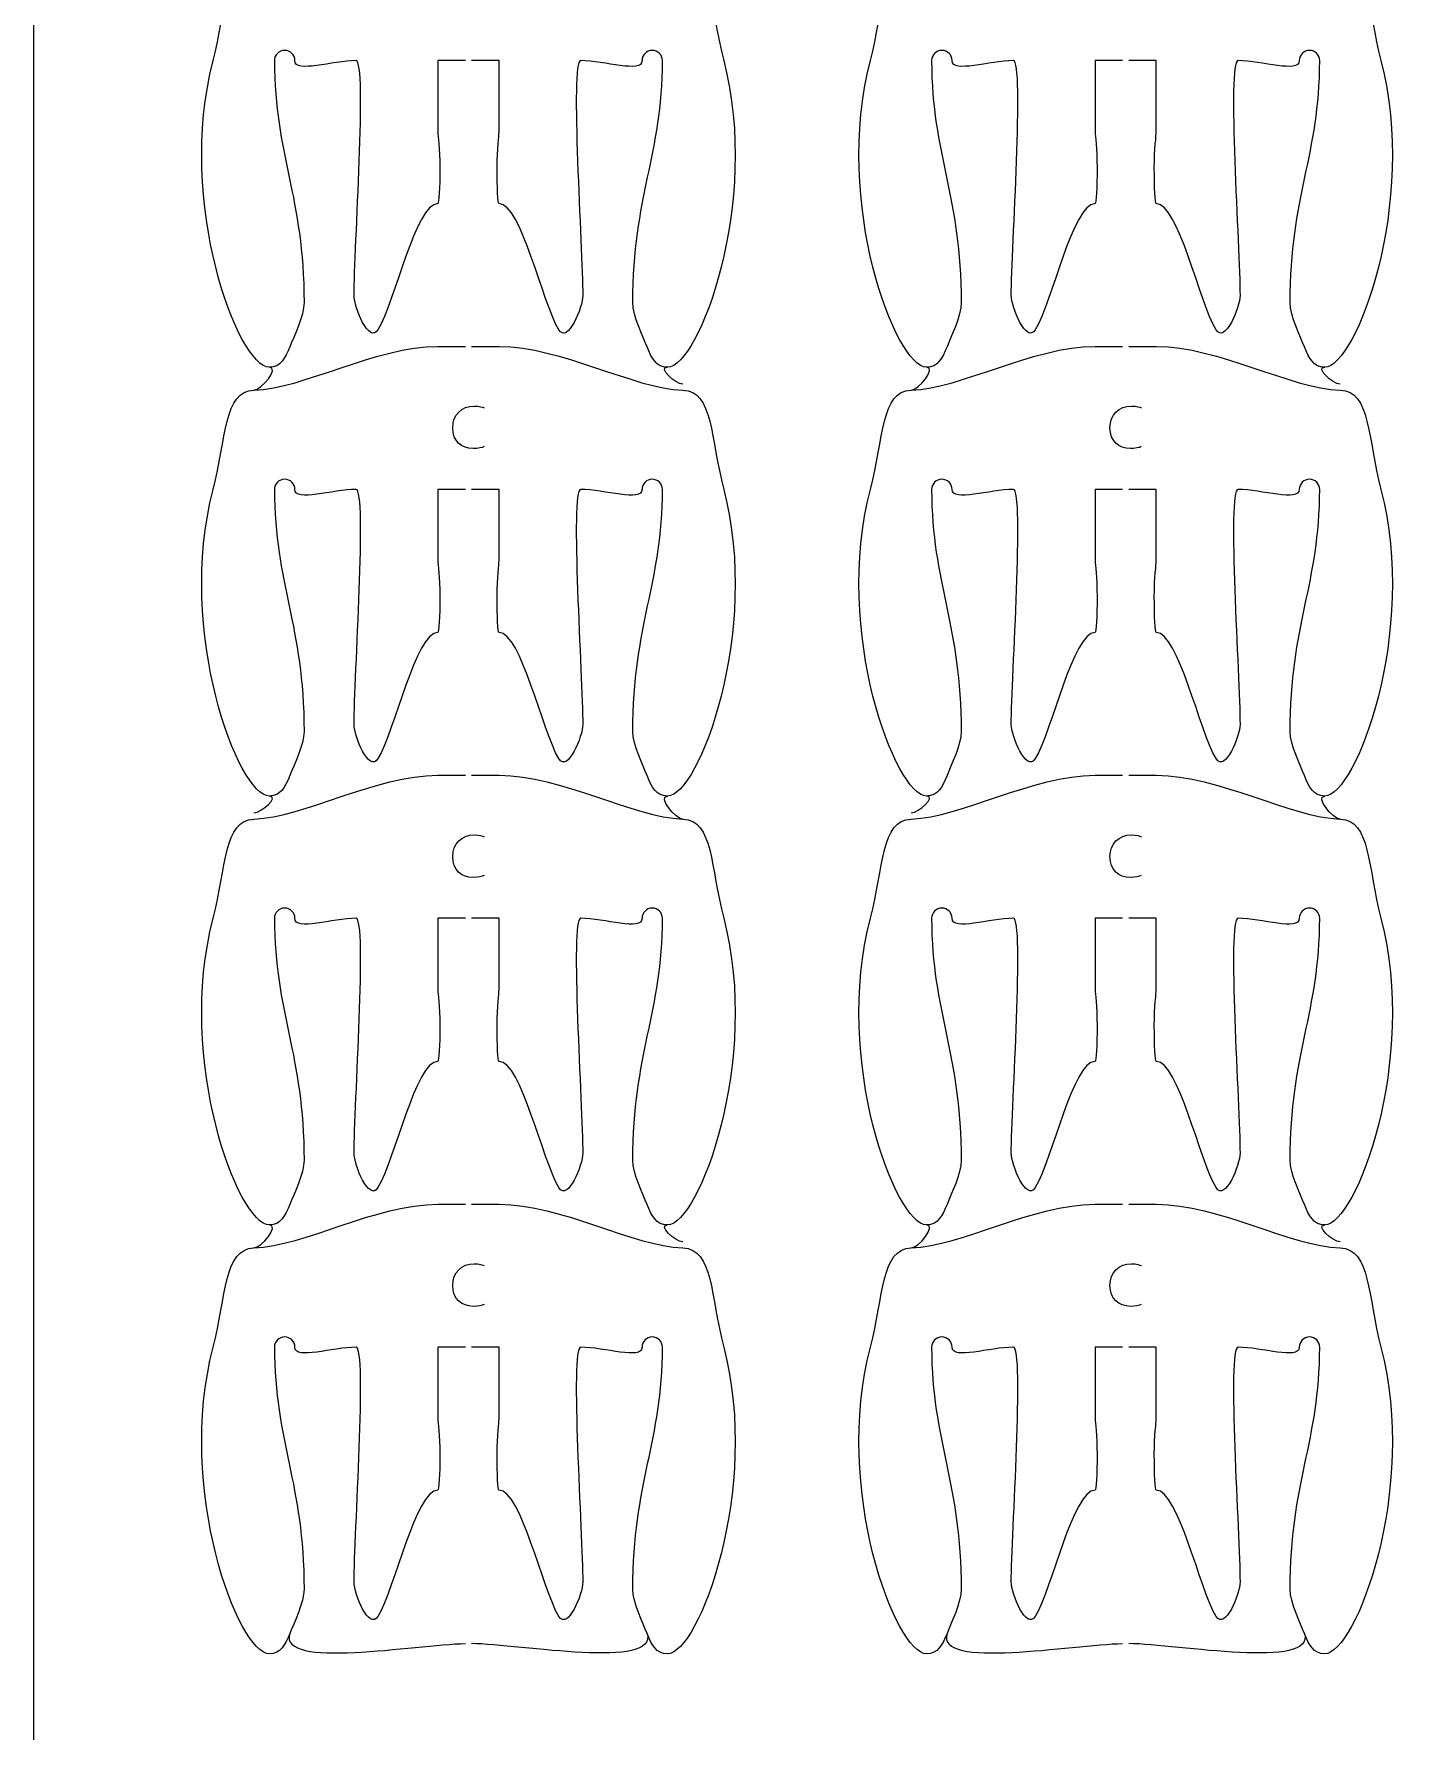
# Model space of a CAD drawing. Extents: x 0 to 300, y 0 to 300.
# Drawn here: x 0 to 67.8, y 118.6 to 201.6 of the extents above; entities that cross this region are included whole.
import ezdxf

# ---------------------------------------------------------------- set-up
doc = ezdxf.new("R2010")
doc.units = 0
doc.header["$MEASUREMENT"] = 0
doc.layers.add('DEFAULT', color=7, linetype='CONTINUOUS')

msp = doc.modelspace()

# ---------------------------------------------------------------- linework, layer by layer
at = {"layer": 'DEFAULT', "color": 1}
msp.add_lwpolyline([(0, 5.252), (0, 294.949)], dxfattribs=at)
for points, knots in [([(21.123, 200.322), (20.674, 200.322), (20.225, 200.322), (19.776, 200.322), (19.776, 199.155), (19.776, 197.989), (19.776, 196.822), (19.776, 196.646), (19.875, 196.039), (19.875, 195.072), (19.875, 194.106), (19.832, 193.323), (19.776, 193.323), (18.689, 193.323), (17.67, 188.504), (16.844, 187.149), (16.41, 186.436), (15.673, 188.26), (15.673, 188.832), (15.673, 191.044), (16.326, 200.322), (15.775, 200.322), (14.625, 200.322), (12.777, 199.687), (12.777, 200.322), (12.777, 200.597), (12.551, 200.823), (12.276, 200.823), (12.001, 200.823), (11.775, 200.597), (11.775, 200.322), (11.775, 195.718), (13.225, 193.672), (13.225, 188.482), (13.225, 187.826), (12.727, 186.817), (12.526, 186.316), (12.3, 185.759), (12.082, 185.314), (11.528, 185.314), (10.007, 185.314), (6.959, 193.365), (8.776, 200.322), (9.425, 202.816), (9.295, 205.137), (10.773, 205.179), (13.218, 205.257), (16.735, 207.321), (19.776, 207.321), (20.225, 207.321), (20.674, 207.321), (21.123, 207.321)], [0, 0, 0, 0, 3.82, 3.82, 3.82, 13.74, 13.74, 13.74, 14.74, 14.74, 14.74, 15.74, 15.74, 15.74, 16.74, 16.74, 16.74, 17.74, 17.74, 17.74, 18.74, 18.74, 18.74, 19.74, 19.74, 19.74, 20.74, 20.74, 20.74, 21.74, 21.74, 21.74, 22.74, 22.74, 22.74, 23.74, 23.74, 23.74, 24.74, 24.74, 24.74, 25.74, 25.74, 25.74, 26.74, 26.74, 26.74, 27.74, 27.74, 27.74, 31.56, 31.56, 31.56, 31.56]), ([(21.423, 207.321), (21.874, 207.321), (22.324, 207.321), (22.774, 207.321), (25.815, 207.321), (29.333, 205.257), (31.777, 205.179), (33.255, 205.137), (33.125, 202.816), (33.774, 200.322), (35.591, 193.365), (32.543, 185.314), (31.022, 185.314), (30.468, 185.314), (30.246, 185.759), (30.024, 186.316), (29.819, 186.817), (29.325, 187.826), (29.325, 188.482), (29.325, 193.672), (30.775, 195.718), (30.775, 200.322), (30.775, 200.597), (30.55, 200.823), (30.274, 200.823), (29.999, 200.823), (29.774, 200.597), (29.774, 200.322), (29.774, 199.687), (27.925, 200.322), (26.775, 200.322), (26.225, 200.322), (26.874, 191.044), (26.874, 188.832), (26.874, 188.26), (26.136, 186.436), (25.702, 187.149), (24.88, 188.504), (23.861, 193.323), (22.774, 193.323), (22.721, 193.323), (22.676, 194.106), (22.676, 195.072), (22.676, 196.039), (22.774, 196.646), (22.774, 196.822), (22.774, 197.989), (22.774, 199.155), (22.774, 200.322), (22.324, 200.322), (21.874, 200.322), (21.423, 200.322)], [0, 0, 0, 0, 3.83, 3.83, 3.83, 4.83, 4.83, 4.83, 5.83, 5.83, 5.83, 6.83, 6.83, 6.83, 7.83, 7.83, 7.83, 8.83, 8.83, 8.83, 9.83, 9.83, 9.83, 10.83, 10.83, 10.83, 11.83, 11.83, 11.83, 12.83, 12.83, 12.83, 13.83, 13.83, 13.83, 14.83, 14.83, 14.83, 15.83, 15.83, 15.83, 16.83, 16.83, 16.83, 17.83, 17.83, 17.83, 27.75, 27.75, 27.75, 31.58, 31.58, 31.58, 31.58]), ([(53.304, 200.322), (52.855, 200.322), (52.406, 200.322), (51.956, 200.322), (51.956, 199.155), (51.956, 197.989), (51.956, 196.822), (51.956, 196.646), (52.055, 196.039), (52.055, 195.072), (52.055, 194.106), (52.013, 193.323), (51.956, 193.323), (50.87, 193.323), (49.85, 188.504), (49.025, 187.149), (48.591, 186.436), (47.854, 188.26), (47.854, 188.832), (47.854, 191.044), (48.506, 200.322), (47.956, 200.322), (46.806, 200.322), (44.957, 199.687), (44.957, 200.322), (44.957, 200.597), (44.731, 200.823), (44.456, 200.823), (44.181, 200.823), (43.955, 200.597), (43.955, 200.322), (43.955, 195.718), (45.405, 193.672), (45.405, 188.482), (45.405, 187.826), (44.908, 186.817), (44.707, 186.316), (44.481, 185.759), (44.262, 185.314), (43.708, 185.314), (42.188, 185.314), (39.14, 193.365), (40.957, 200.322), (41.606, 202.816), (41.475, 205.137), (42.953, 205.179), (45.398, 205.257), (48.915, 207.321), (51.956, 207.321), (52.406, 207.321), (52.855, 207.321), (53.304, 207.321)], [0, 0, 0, 0, 3.82, 3.82, 3.82, 13.74, 13.74, 13.74, 14.74, 14.74, 14.74, 15.74, 15.74, 15.74, 16.74, 16.74, 16.74, 17.74, 17.74, 17.74, 18.74, 18.74, 18.74, 19.74, 19.74, 19.74, 20.74, 20.74, 20.74, 21.74, 21.74, 21.74, 22.74, 22.74, 22.74, 23.74, 23.74, 23.74, 24.74, 24.74, 24.74, 25.74, 25.74, 25.74, 26.74, 26.74, 26.74, 27.74, 27.74, 27.74, 31.56, 31.56, 31.56, 31.56]), ([(53.604, 207.321), (54.054, 207.321), (54.505, 207.321), (54.955, 207.321), (57.996, 207.321), (61.513, 205.257), (63.958, 205.179), (65.436, 205.137), (65.305, 202.816), (65.955, 200.322), (67.771, 193.365), (64.723, 185.314), (63.203, 185.314), (62.649, 185.314), (62.427, 185.759), (62.205, 186.316), (62, 186.817), (61.506, 187.826), (61.506, 188.482), (61.506, 193.672), (62.956, 195.718), (62.956, 200.322), (62.956, 200.597), (62.73, 200.823), (62.455, 200.823), (62.18, 200.823), (61.954, 200.597), (61.954, 200.322), (61.954, 199.687), (60.106, 200.322), (58.955, 200.322), (58.405, 200.322), (59.054, 191.044), (59.054, 188.832), (59.054, 188.26), (58.317, 186.436), (57.883, 187.149), (57.061, 188.504), (56.042, 193.323), (54.955, 193.323), (54.902, 193.323), (54.856, 194.106), (54.856, 195.072), (54.856, 196.039), (54.955, 196.646), (54.955, 196.822), (54.955, 197.989), (54.955, 199.155), (54.955, 200.322), (54.505, 200.322), (54.054, 200.322), (53.604, 200.322)], [0, 0, 0, 0, 3.83, 3.83, 3.83, 4.83, 4.83, 4.83, 5.83, 5.83, 5.83, 6.83, 6.83, 6.83, 7.83, 7.83, 7.83, 8.83, 8.83, 8.83, 9.83, 9.83, 9.83, 10.83, 10.83, 10.83, 11.83, 11.83, 11.83, 12.83, 12.83, 12.83, 13.83, 13.83, 13.83, 14.83, 14.83, 14.83, 15.83, 15.83, 15.83, 16.83, 16.83, 16.83, 17.83, 17.83, 17.83, 27.75, 27.75, 27.75, 31.58, 31.58, 31.58, 31.58]), ([(21.123, 179.335), (20.674, 179.335), (20.225, 179.335), (19.776, 179.335), (19.776, 178.168), (19.776, 177.002), (19.776, 175.835), (19.776, 175.659), (19.875, 175.052), (19.875, 174.086), (19.875, 173.119), (19.832, 172.336), (19.776, 172.336), (18.689, 172.336), (17.67, 167.513), (16.844, 166.159), (16.41, 165.446), (15.673, 167.27), (15.673, 167.841), (15.673, 170.053), (16.326, 179.335), (15.775, 179.335), (14.625, 179.335), (12.777, 178.7), (12.777, 179.335), (12.777, 179.61), (12.551, 179.836), (12.276, 179.836), (12.001, 179.836), (11.775, 179.61), (11.775, 179.335), (11.775, 174.731), (13.225, 172.685), (13.225, 167.496), (13.225, 166.839), (12.727, 165.831), (12.526, 165.33), (12.3, 164.772), (12.082, 164.328), (11.528, 164.328), (10.007, 164.328), (6.959, 172.378), (8.776, 179.335), (9.425, 181.829), (9.295, 184.15), (10.773, 184.193), (13.218, 184.27), (16.735, 186.334), (19.776, 186.334), (20.225, 186.334), (20.674, 186.334), (21.123, 186.334)], [0, 0, 0, 0, 3.82, 3.82, 3.82, 13.74, 13.74, 13.74, 14.74, 14.74, 14.74, 15.74, 15.74, 15.74, 16.74, 16.74, 16.74, 17.74, 17.74, 17.74, 18.74, 18.74, 18.74, 19.74, 19.74, 19.74, 20.74, 20.74, 20.74, 21.74, 21.74, 21.74, 22.74, 22.74, 22.74, 23.74, 23.74, 23.74, 24.74, 24.74, 24.74, 25.74, 25.74, 25.74, 26.74, 26.74, 26.74, 27.74, 27.74, 27.74, 31.56, 31.56, 31.56, 31.56]), ([(21.423, 186.334), (21.874, 186.334), (22.324, 186.334), (22.774, 186.334), (25.815, 186.334), (29.333, 184.27), (31.777, 184.193), (33.255, 184.15), (33.125, 181.829), (33.774, 179.335), (35.591, 172.378), (32.543, 164.328), (31.022, 164.328), (30.468, 164.328), (30.246, 164.772), (30.024, 165.33), (29.819, 165.831), (29.325, 166.839), (29.325, 167.496), (29.325, 172.685), (30.775, 174.731), (30.775, 179.335), (30.775, 179.61), (30.55, 179.836), (30.274, 179.836), (29.999, 179.836), (29.774, 179.61), (29.774, 179.335), (29.774, 178.7), (27.925, 179.335), (26.775, 179.335), (26.225, 179.335), (26.874, 170.053), (26.874, 167.841), (26.874, 167.27), (26.136, 165.446), (25.702, 166.159), (24.88, 167.513), (23.861, 172.336), (22.774, 172.336), (22.721, 172.336), (22.676, 173.119), (22.676, 174.086), (22.676, 175.052), (22.774, 175.659), (22.774, 175.835), (22.774, 177.002), (22.774, 178.168), (22.774, 179.335), (22.324, 179.335), (21.874, 179.335), (21.423, 179.335)], [0, 0, 0, 0, 3.83, 3.83, 3.83, 4.83, 4.83, 4.83, 5.83, 5.83, 5.83, 6.83, 6.83, 6.83, 7.83, 7.83, 7.83, 8.83, 8.83, 8.83, 9.83, 9.83, 9.83, 10.83, 10.83, 10.83, 11.83, 11.83, 11.83, 12.83, 12.83, 12.83, 13.83, 13.83, 13.83, 14.83, 14.83, 14.83, 15.83, 15.83, 15.83, 16.83, 16.83, 16.83, 17.83, 17.83, 17.83, 27.75, 27.75, 27.75, 31.58, 31.58, 31.58, 31.58]), ([(53.304, 179.335), (52.855, 179.335), (52.406, 179.335), (51.956, 179.335), (51.956, 178.168), (51.956, 177.002), (51.956, 175.835), (51.956, 175.659), (52.055, 175.052), (52.055, 174.086), (52.055, 173.119), (52.013, 172.336), (51.956, 172.336), (50.87, 172.336), (49.85, 167.513), (49.025, 166.159), (48.591, 165.446), (47.854, 167.27), (47.854, 167.841), (47.854, 170.053), (48.506, 179.335), (47.956, 179.335), (46.806, 179.335), (44.957, 178.7), (44.957, 179.335), (44.957, 179.61), (44.731, 179.836), (44.456, 179.836), (44.181, 179.836), (43.955, 179.61), (43.955, 179.335), (43.955, 174.731), (45.405, 172.685), (45.405, 167.496), (45.405, 166.839), (44.908, 165.831), (44.707, 165.33), (44.481, 164.772), (44.262, 164.328), (43.708, 164.328), (42.188, 164.328), (39.14, 172.378), (40.957, 179.335), (41.606, 181.829), (41.475, 184.15), (42.953, 184.193), (45.398, 184.27), (48.915, 186.334), (51.956, 186.334), (52.406, 186.334), (52.855, 186.334), (53.304, 186.334)], [0, 0, 0, 0, 3.82, 3.82, 3.82, 13.74, 13.74, 13.74, 14.74, 14.74, 14.74, 15.74, 15.74, 15.74, 16.74, 16.74, 16.74, 17.74, 17.74, 17.74, 18.74, 18.74, 18.74, 19.74, 19.74, 19.74, 20.74, 20.74, 20.74, 21.74, 21.74, 21.74, 22.74, 22.74, 22.74, 23.74, 23.74, 23.74, 24.74, 24.74, 24.74, 25.74, 25.74, 25.74, 26.74, 26.74, 26.74, 27.74, 27.74, 27.74, 31.56, 31.56, 31.56, 31.56]), ([(53.604, 186.334), (54.054, 186.334), (54.505, 186.334), (54.955, 186.334), (57.996, 186.334), (61.513, 184.27), (63.958, 184.193), (65.436, 184.15), (65.305, 181.829), (65.955, 179.335), (67.771, 172.378), (64.723, 164.328), (63.203, 164.328), (62.649, 164.328), (62.427, 164.772), (62.205, 165.33), (62, 165.831), (61.506, 166.839), (61.506, 167.496), (61.506, 172.685), (62.956, 174.731), (62.956, 179.335), (62.956, 179.61), (62.73, 179.836), (62.455, 179.836), (62.18, 179.836), (61.954, 179.61), (61.954, 179.335), (61.954, 178.7), (60.106, 179.335), (58.955, 179.335), (58.405, 179.335), (59.054, 170.053), (59.054, 167.841), (59.054, 167.27), (58.317, 165.446), (57.883, 166.159), (57.061, 167.513), (56.042, 172.336), (54.955, 172.336), (54.902, 172.336), (54.856, 173.119), (54.856, 174.086), (54.856, 175.052), (54.955, 175.659), (54.955, 175.835), (54.955, 177.002), (54.955, 178.168), (54.955, 179.335), (54.505, 179.335), (54.054, 179.335), (53.604, 179.335)], [0, 0, 0, 0, 3.83, 3.83, 3.83, 4.83, 4.83, 4.83, 5.83, 5.83, 5.83, 6.83, 6.83, 6.83, 7.83, 7.83, 7.83, 8.83, 8.83, 8.83, 9.83, 9.83, 9.83, 10.83, 10.83, 10.83, 11.83, 11.83, 11.83, 12.83, 12.83, 12.83, 13.83, 13.83, 13.83, 14.83, 14.83, 14.83, 15.83, 15.83, 15.83, 16.83, 16.83, 16.83, 17.83, 17.83, 17.83, 27.75, 27.75, 27.75, 31.58, 31.58, 31.58, 31.58]), ([(21.123, 158.345), (20.674, 158.345), (20.225, 158.345), (19.776, 158.345), (19.776, 157.178), (19.776, 156.012), (19.776, 154.845), (19.776, 154.669), (19.875, 154.062), (19.875, 153.095), (19.875, 152.129), (19.832, 151.345), (19.776, 151.345), (18.689, 151.345), (17.67, 146.527), (16.844, 145.168), (16.41, 144.456), (15.673, 146.28), (15.673, 146.851), (15.673, 149.063), (16.326, 158.345), (15.775, 158.345), (14.625, 158.345), (12.777, 157.71), (12.777, 158.345), (12.777, 158.62), (12.551, 158.846), (12.276, 158.846), (12.001, 158.846), (11.775, 158.62), (11.775, 158.345), (11.775, 153.741), (13.225, 151.695), (13.225, 146.505), (13.225, 145.849), (12.727, 144.84), (12.526, 144.339), (12.3, 143.782), (12.082, 143.337), (11.528, 143.337), (10.007, 143.337), (6.959, 151.388), (8.776, 158.345), (9.425, 160.839), (9.295, 163.16), (10.773, 163.202), (13.218, 163.28), (16.735, 165.344), (19.776, 165.344), (20.225, 165.344), (20.674, 165.344), (21.123, 165.344)], [0, 0, 0, 0, 3.82, 3.82, 3.82, 13.74, 13.74, 13.74, 14.74, 14.74, 14.74, 15.74, 15.74, 15.74, 16.74, 16.74, 16.74, 17.74, 17.74, 17.74, 18.74, 18.74, 18.74, 19.74, 19.74, 19.74, 20.74, 20.74, 20.74, 21.74, 21.74, 21.74, 22.74, 22.74, 22.74, 23.74, 23.74, 23.74, 24.74, 24.74, 24.74, 25.74, 25.74, 25.74, 26.74, 26.74, 26.74, 27.74, 27.74, 27.74, 31.56, 31.56, 31.56, 31.56]), ([(21.423, 165.344), (21.874, 165.344), (22.324, 165.344), (22.774, 165.344), (25.815, 165.344), (29.333, 163.28), (31.777, 163.202), (33.255, 163.16), (33.125, 160.839), (33.774, 158.345), (35.591, 151.388), (32.543, 143.337), (31.022, 143.337), (30.468, 143.337), (30.246, 143.782), (30.024, 144.339), (29.819, 144.84), (29.325, 145.849), (29.325, 146.505), (29.325, 151.695), (30.775, 153.741), (30.775, 158.345), (30.775, 158.62), (30.55, 158.846), (30.274, 158.846), (29.999, 158.846), (29.774, 158.62), (29.774, 158.345), (29.774, 157.71), (27.925, 158.345), (26.775, 158.345), (26.225, 158.345), (26.874, 149.063), (26.874, 146.851), (26.874, 146.28), (26.136, 144.456), (25.702, 145.168), (24.88, 146.527), (23.861, 151.345), (22.774, 151.345), (22.721, 151.345), (22.676, 152.129), (22.676, 153.095), (22.676, 154.062), (22.774, 154.669), (22.774, 154.845), (22.774, 156.012), (22.774, 157.178), (22.774, 158.345), (22.324, 158.345), (21.874, 158.345), (21.423, 158.345)], [0, 0, 0, 0, 3.83, 3.83, 3.83, 4.83, 4.83, 4.83, 5.83, 5.83, 5.83, 6.83, 6.83, 6.83, 7.83, 7.83, 7.83, 8.83, 8.83, 8.83, 9.83, 9.83, 9.83, 10.83, 10.83, 10.83, 11.83, 11.83, 11.83, 12.83, 12.83, 12.83, 13.83, 13.83, 13.83, 14.83, 14.83, 14.83, 15.83, 15.83, 15.83, 16.83, 16.83, 16.83, 17.83, 17.83, 17.83, 27.75, 27.75, 27.75, 31.58, 31.58, 31.58, 31.58]), ([(53.304, 158.345), (52.855, 158.345), (52.406, 158.345), (51.956, 158.345), (51.956, 157.178), (51.956, 156.012), (51.956, 154.845), (51.956, 154.669), (52.055, 154.062), (52.055, 153.095), (52.055, 152.129), (52.013, 151.345), (51.956, 151.345), (50.87, 151.345), (49.85, 146.527), (49.025, 145.168), (48.591, 144.456), (47.854, 146.28), (47.854, 146.851), (47.854, 149.063), (48.506, 158.345), (47.956, 158.345), (46.806, 158.345), (44.957, 157.71), (44.957, 158.345), (44.957, 158.62), (44.731, 158.846), (44.456, 158.846), (44.181, 158.846), (43.955, 158.62), (43.955, 158.345), (43.955, 153.741), (45.405, 151.695), (45.405, 146.505), (45.405, 145.849), (44.908, 144.84), (44.707, 144.339), (44.481, 143.782), (44.262, 143.337), (43.708, 143.337), (42.188, 143.337), (39.14, 151.388), (40.957, 158.345), (41.606, 160.839), (41.475, 163.16), (42.953, 163.202), (45.398, 163.28), (48.915, 165.344), (51.956, 165.344), (52.406, 165.344), (52.855, 165.344), (53.304, 165.344)], [0, 0, 0, 0, 3.82, 3.82, 3.82, 13.74, 13.74, 13.74, 14.74, 14.74, 14.74, 15.74, 15.74, 15.74, 16.74, 16.74, 16.74, 17.74, 17.74, 17.74, 18.74, 18.74, 18.74, 19.74, 19.74, 19.74, 20.74, 20.74, 20.74, 21.74, 21.74, 21.74, 22.74, 22.74, 22.74, 23.74, 23.74, 23.74, 24.74, 24.74, 24.74, 25.74, 25.74, 25.74, 26.74, 26.74, 26.74, 27.74, 27.74, 27.74, 31.56, 31.56, 31.56, 31.56]), ([(53.604, 165.344), (54.054, 165.344), (54.505, 165.344), (54.955, 165.344), (57.996, 165.344), (61.513, 163.28), (63.958, 163.202), (65.436, 163.16), (65.305, 160.839), (65.955, 158.345), (67.771, 151.388), (64.723, 143.337), (63.203, 143.337), (62.649, 143.337), (62.427, 143.782), (62.205, 144.339), (62, 144.84), (61.506, 145.849), (61.506, 146.505), (61.506, 151.695), (62.956, 153.741), (62.956, 158.345), (62.956, 158.62), (62.73, 158.846), (62.455, 158.846), (62.18, 158.846), (61.954, 158.62), (61.954, 158.345), (61.954, 157.71), (60.106, 158.345), (58.955, 158.345), (58.405, 158.345), (59.054, 149.063), (59.054, 146.851), (59.054, 146.28), (58.317, 144.456), (57.883, 145.168), (57.061, 146.527), (56.042, 151.345), (54.955, 151.345), (54.902, 151.345), (54.856, 152.129), (54.856, 153.095), (54.856, 154.062), (54.955, 154.669), (54.955, 154.845), (54.955, 156.012), (54.955, 157.178), (54.955, 158.345), (54.505, 158.345), (54.054, 158.345), (53.604, 158.345)], [0, 0, 0, 0, 3.83, 3.83, 3.83, 4.83, 4.83, 4.83, 5.83, 5.83, 5.83, 6.83, 6.83, 6.83, 7.83, 7.83, 7.83, 8.83, 8.83, 8.83, 9.83, 9.83, 9.83, 10.83, 10.83, 10.83, 11.83, 11.83, 11.83, 12.83, 12.83, 12.83, 13.83, 13.83, 13.83, 14.83, 14.83, 14.83, 15.83, 15.83, 15.83, 16.83, 16.83, 16.83, 17.83, 17.83, 17.83, 27.75, 27.75, 27.75, 31.58, 31.58, 31.58, 31.58]), ([(21.123, 137.354), (20.674, 137.354), (20.225, 137.354), (19.776, 137.354), (19.776, 136.188), (19.776, 135.021), (19.776, 133.855), (19.776, 133.678), (19.875, 133.072), (19.875, 132.105), (19.875, 131.138), (19.832, 130.355), (19.776, 130.355), (18.689, 130.355), (17.67, 125.536), (16.844, 124.182), (16.41, 123.465), (15.673, 125.289), (15.673, 125.864), (15.673, 128.076), (16.326, 137.354), (15.775, 137.354), (14.625, 137.354), (12.777, 136.719), (12.777, 137.354), (12.777, 137.629), (12.551, 137.855), (12.276, 137.855), (12.001, 137.855), (11.775, 137.629), (11.775, 137.354), (11.775, 132.751), (13.225, 130.704), (13.225, 125.515), (13.225, 124.859), (12.727, 123.85), (12.526, 123.349), (12.3, 122.792), (12.082, 122.347), (11.528, 122.347), (10.007, 122.347), (6.959, 130.398), (8.776, 137.354), (9.425, 139.848), (9.295, 142.17), (10.773, 142.212), (13.218, 142.29), (16.735, 144.353), (19.776, 144.353), (20.225, 144.353), (20.674, 144.353), (21.123, 144.353)], [0, 0, 0, 0, 3.82, 3.82, 3.82, 13.74, 13.74, 13.74, 14.74, 14.74, 14.74, 15.74, 15.74, 15.74, 16.74, 16.74, 16.74, 17.74, 17.74, 17.74, 18.74, 18.74, 18.74, 19.74, 19.74, 19.74, 20.74, 20.74, 20.74, 21.74, 21.74, 21.74, 22.74, 22.74, 22.74, 23.74, 23.74, 23.74, 24.74, 24.74, 24.74, 25.74, 25.74, 25.74, 26.74, 26.74, 26.74, 27.74, 27.74, 27.74, 31.56, 31.56, 31.56, 31.56]), ([(21.423, 144.353), (21.874, 144.353), (22.324, 144.353), (22.774, 144.353), (25.815, 144.353), (29.333, 142.29), (31.777, 142.212), (33.255, 142.17), (33.125, 139.848), (33.774, 137.354), (35.591, 130.398), (32.543, 122.347), (31.022, 122.347), (30.468, 122.347), (30.246, 122.792), (30.024, 123.349), (29.819, 123.85), (29.325, 124.859), (29.325, 125.515), (29.325, 130.704), (30.775, 132.751), (30.775, 137.354), (30.775, 137.629), (30.55, 137.855), (30.274, 137.855), (29.999, 137.855), (29.774, 137.629), (29.774, 137.354), (29.774, 136.719), (27.925, 137.354), (26.775, 137.354), (26.225, 137.354), (26.874, 128.076), (26.874, 125.864), (26.874, 125.289), (26.136, 123.465), (25.702, 124.182), (24.88, 125.536), (23.861, 130.355), (22.774, 130.355), (22.721, 130.355), (22.676, 131.138), (22.676, 132.105), (22.676, 133.072), (22.774, 133.678), (22.774, 133.855), (22.774, 135.021), (22.774, 136.188), (22.774, 137.354), (22.324, 137.354), (21.874, 137.354), (21.423, 137.354)], [0, 0, 0, 0, 3.83, 3.83, 3.83, 4.83, 4.83, 4.83, 5.83, 5.83, 5.83, 6.83, 6.83, 6.83, 7.83, 7.83, 7.83, 8.83, 8.83, 8.83, 9.83, 9.83, 9.83, 10.83, 10.83, 10.83, 11.83, 11.83, 11.83, 12.83, 12.83, 12.83, 13.83, 13.83, 13.83, 14.83, 14.83, 14.83, 15.83, 15.83, 15.83, 16.83, 16.83, 16.83, 17.83, 17.83, 17.83, 27.75, 27.75, 27.75, 31.58, 31.58, 31.58, 31.58]), ([(53.304, 137.354), (52.855, 137.354), (52.406, 137.354), (51.956, 137.354), (51.956, 136.188), (51.956, 135.021), (51.956, 133.855), (51.956, 133.678), (52.055, 133.072), (52.055, 132.105), (52.055, 131.138), (52.013, 130.355), (51.956, 130.355), (50.87, 130.355), (49.85, 125.536), (49.025, 124.182), (48.591, 123.465), (47.854, 125.289), (47.854, 125.864), (47.854, 128.076), (48.506, 137.354), (47.956, 137.354), (46.806, 137.354), (44.957, 136.719), (44.957, 137.354), (44.957, 137.629), (44.731, 137.855), (44.456, 137.855), (44.181, 137.855), (43.955, 137.629), (43.955, 137.354), (43.955, 132.751), (45.405, 130.704), (45.405, 125.515), (45.405, 124.859), (44.908, 123.85), (44.707, 123.349), (44.481, 122.792), (44.262, 122.347), (43.708, 122.347), (42.188, 122.347), (39.14, 130.398), (40.957, 137.354), (41.606, 139.848), (41.475, 142.17), (42.953, 142.212), (45.398, 142.29), (48.915, 144.353), (51.956, 144.353), (52.406, 144.353), (52.855, 144.353), (53.304, 144.353)], [0, 0, 0, 0, 3.82, 3.82, 3.82, 13.74, 13.74, 13.74, 14.74, 14.74, 14.74, 15.74, 15.74, 15.74, 16.74, 16.74, 16.74, 17.74, 17.74, 17.74, 18.74, 18.74, 18.74, 19.74, 19.74, 19.74, 20.74, 20.74, 20.74, 21.74, 21.74, 21.74, 22.74, 22.74, 22.74, 23.74, 23.74, 23.74, 24.74, 24.74, 24.74, 25.74, 25.74, 25.74, 26.74, 26.74, 26.74, 27.74, 27.74, 27.74, 31.56, 31.56, 31.56, 31.56]), ([(53.604, 144.353), (54.054, 144.353), (54.505, 144.353), (54.955, 144.353), (57.996, 144.353), (61.513, 142.29), (63.958, 142.212), (65.436, 142.17), (65.305, 139.848), (65.955, 137.354), (67.771, 130.398), (64.723, 122.347), (63.203, 122.347), (62.649, 122.347), (62.427, 122.792), (62.205, 123.349), (62, 123.85), (61.506, 124.859), (61.506, 125.515), (61.506, 130.704), (62.956, 132.751), (62.956, 137.354), (62.956, 137.629), (62.73, 137.855), (62.455, 137.855), (62.18, 137.855), (61.954, 137.629), (61.954, 137.354), (61.954, 136.719), (60.106, 137.354), (58.955, 137.354), (58.405, 137.354), (59.054, 128.076), (59.054, 125.864), (59.054, 125.289), (58.317, 123.465), (57.883, 124.182), (57.061, 125.536), (56.042, 130.355), (54.955, 130.355), (54.902, 130.355), (54.856, 131.138), (54.856, 132.105), (54.856, 133.072), (54.955, 133.678), (54.955, 133.855), (54.955, 135.021), (54.955, 136.188), (54.955, 137.354), (54.505, 137.354), (54.054, 137.354), (53.604, 137.354)], [0, 0, 0, 0, 3.83, 3.83, 3.83, 4.83, 4.83, 4.83, 5.83, 5.83, 5.83, 6.83, 6.83, 6.83, 7.83, 7.83, 7.83, 8.83, 8.83, 8.83, 9.83, 9.83, 9.83, 10.83, 10.83, 10.83, 11.83, 11.83, 11.83, 12.83, 12.83, 12.83, 13.83, 13.83, 13.83, 14.83, 14.83, 14.83, 15.83, 15.83, 15.83, 16.83, 16.83, 16.83, 17.83, 17.83, 17.83, 27.75, 27.75, 27.75, 31.58, 31.58, 31.58, 31.58])]:
    msp.add_open_spline(points, degree=3, knots=knots, dxfattribs=at)
for points in [[(10.772, 184.191), (11.142, 184.191), (12.035, 185.316), (11.527, 185.316)], [(31.776, 184.491), (31.406, 184.491), (30.514, 185.316), (31.022, 185.316)], [(42.953, 184.191), (43.323, 184.191), (44.215, 185.316), (43.708, 185.316)], [(63.957, 184.491), (63.587, 184.491), (62.694, 185.316), (63.202, 185.316)], [(10.772, 163.502), (11.142, 163.502), (12.035, 164.326), (11.527, 164.326)], [(31.776, 163.202), (31.406, 163.202), (30.514, 164.326), (31.022, 164.326)], [(42.953, 163.502), (43.323, 163.502), (44.215, 164.326), (43.708, 164.326)], [(63.957, 163.202), (63.587, 163.202), (62.694, 164.326), (63.202, 164.326)], [(10.772, 142.212), (11.142, 142.212), (12.035, 143.337), (11.527, 143.337)], [(31.776, 142.512), (31.406, 142.512), (30.514, 143.337), (31.022, 143.337)], [(42.953, 142.212), (43.323, 142.212), (44.215, 143.337), (43.708, 143.337)], [(63.957, 142.512), (63.587, 142.512), (62.694, 143.337), (63.202, 143.337)], [(12.526, 123.349), (11.962, 121.568), (18.672, 122.802), (21.123, 122.852)], [(30.024, 123.349), (30.585, 121.568), (23.868, 122.802), (21.423, 122.852)], [(44.707, 123.349), (44.142, 121.568), (50.852, 122.802), (53.304, 122.852)], [(62.205, 123.349), (62.765, 121.568), (56.049, 122.802), (53.604, 122.852)]]:
    msp.add_open_spline(points, degree=3, dxfattribs=at)
at = {"layer": 'DEFAULT', "color": 250}
for points in [[(22.038, 181.43), (21.942, 181.382), (21.75, 181.334), (21.504, 181.334), (20.935, 181.334), (20.506, 181.693), (20.506, 182.356), (20.506, 182.988), (20.935, 183.417), (21.561, 183.417), (21.813, 183.417), (21.972, 183.363), (22.041, 183.327)], [(54.219, 181.43), (54.123, 181.382), (53.931, 181.334), (53.685, 181.334), (53.115, 181.334), (52.687, 181.693), (52.687, 182.356), (52.687, 182.988), (53.115, 183.417), (53.742, 183.417), (53.994, 183.417), (54.153, 183.363), (54.222, 183.327)], [(22.038, 160.44), (21.942, 160.392), (21.75, 160.344), (21.504, 160.344), (20.935, 160.344), (20.506, 160.704), (20.506, 161.366), (20.506, 161.999), (20.935, 162.428), (21.561, 162.428), (21.813, 162.428), (21.972, 162.374), (22.041, 162.338)], [(54.219, 160.44), (54.123, 160.392), (53.931, 160.344), (53.685, 160.344), (53.115, 160.344), (52.687, 160.704), (52.687, 161.366), (52.687, 161.999), (53.115, 162.428), (53.742, 162.428), (53.994, 162.428), (54.153, 162.374), (54.222, 162.338)], [(22.038, 139.45), (21.942, 139.402), (21.75, 139.354), (21.504, 139.354), (20.935, 139.354), (20.506, 139.714), (20.506, 140.377), (20.506, 141.009), (20.935, 141.438), (21.561, 141.438), (21.813, 141.438), (21.972, 141.384), (22.041, 141.348)], [(54.219, 139.45), (54.123, 139.402), (53.931, 139.354), (53.685, 139.354), (53.115, 139.354), (52.687, 139.714), (52.687, 140.377), (52.687, 141.009), (53.115, 141.438), (53.742, 141.438), (53.994, 141.438), (54.153, 141.384), (54.222, 141.348)]]:
    msp.add_open_spline(points, degree=3, knots=[0, 0, 0, 0, 1, 1, 1, 2, 2, 2, 3, 3, 3, 4, 4, 4, 4], dxfattribs=at)

doc.saveas('drawing.dxf')
